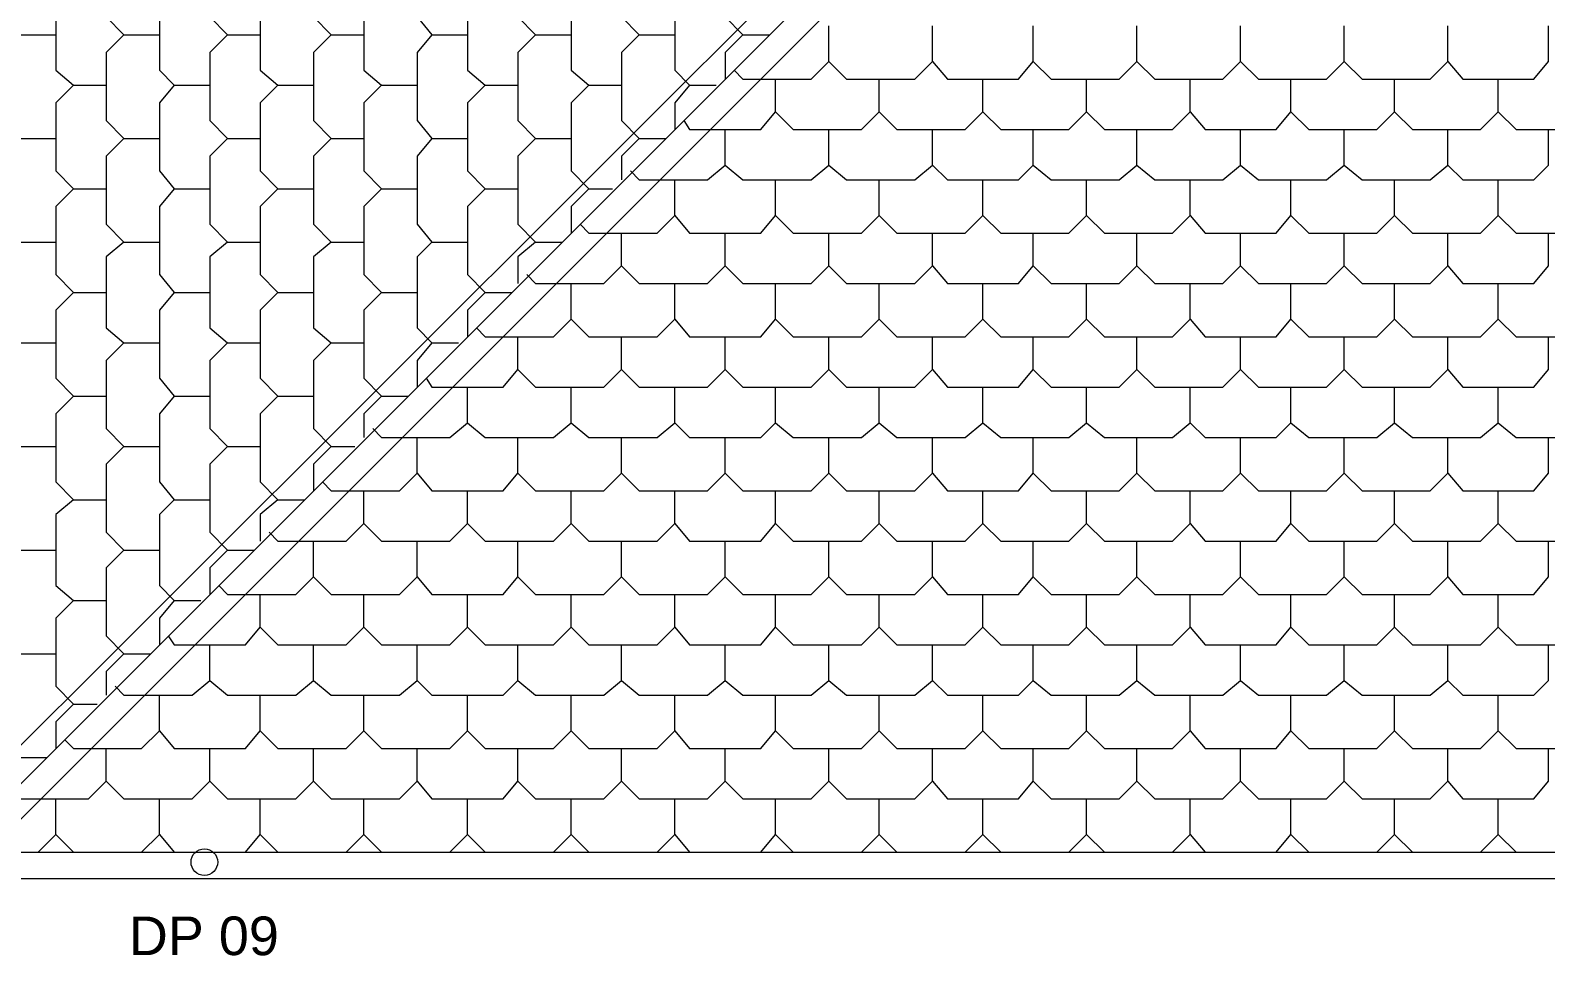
# Model space of a CAD drawing. Header units: millimetres. Extents: x -59 to 47, y 152 to 919.
# Drawn here: x -49.36 to -42.8, y 598.28 to 602.28 of the extents above; entities that cross this region are included whole.
import ezdxf

# ---------------------------------------------------------------- set-up
doc = ezdxf.new("R2010")
doc.units = ezdxf.units.MM
for name, color, linetype in [('PDF_014408$BL-ROOF', 7, 'Continuous'), ('PDF_014408$PL-SERVICES-STORMWATER', 7, 'Continuous'), ('PDF_Text', 7, 'Continuous')]:
    doc.layers.add(name, color=color, linetype=linetype)
doc.styles.add('PDF ArialMT', font='arial.ttf')

msp = doc.modelspace()

# ---------------------------------------------------------------- linework, layer by layer
at = {"layer": 'PDF_014408$BL-ROOF', "lineweight": 9}
for points in [[(-5.2911, 598.6091), (-49.8098, 598.6091), (-49.8098, 617.7655), (16.7503, 617.7655), (16.7503, 598.6091), (7.7619, 598.6091)], [(-49.6944, 617.4962), (-40.3855, 608.1873), (-49.6944, 598.8912)], [(-32.5383, 608.0847), (-40.1803, 608.0847), (-49.5405, 598.7245)], [(-49.3995, 602.7122), (-49.4764, 602.6353), (-49.4764, 602.3404), (-49.3995, 602.2634), (-49.2456, 602.2634)], [(-48.9507, 602.7122), (-49.0276, 602.6353), (-49.0276, 602.3404), (-48.9507, 602.2634), (-48.7968, 602.2634)], [(-48.5019, 602.7122), (-48.5789, 602.6353), (-48.5789, 602.3404), (-48.5019, 602.2634), (-48.3609, 602.2634)], [(-48.0531, 602.7122), (-48.1301, 602.6353), (-48.1301, 602.3404), (-48.0531, 602.2634), (-47.9121, 602.2634)], [(-47.6172, 602.7122), (-47.6813, 602.6353), (-47.6813, 602.3404), (-47.6172, 602.2634), (-47.4633, 602.2634)], [(-47.1684, 602.7122), (-47.2453, 602.6353), (-47.2453, 602.3404), (-47.1684, 602.2634), (-47.0145, 602.2634)], [(-46.7196, 602.7122), (-46.7966, 602.6353), (-46.7966, 602.3404), (-46.7196, 602.2634), (-46.5658, 602.2634)], [(-46.2709, 602.7122), (-46.3478, 602.6353), (-46.3478, 602.3404), (-46.2709, 602.2634), (-46.1555, 602.2634)], [(-49.1687, 602.4814), (-49.2456, 602.4173), (-49.2456, 602.1096), (-49.1687, 602.0454), (-49.0276, 602.0454)], [(-48.7327, 602.4814), (-48.7968, 602.4173), (-48.7968, 602.1096), (-48.7327, 602.0454), (-48.5789, 602.0454)], [(-48.2839, 602.4814), (-48.3609, 602.4173), (-48.3609, 602.1096), (-48.2839, 602.0454), (-48.1301, 602.0454)], [(-47.8352, 602.4814), (-47.9121, 602.4173), (-47.9121, 602.1096), (-47.8352, 602.0454), (-47.6813, 602.0454)], [(-47.3864, 602.4814), (-47.4633, 602.4173), (-47.4633, 602.1096), (-47.3864, 602.0454), (-47.2453, 602.0454)], [(-46.9376, 602.4814), (-47.0145, 602.4173), (-47.0145, 602.1096), (-46.9376, 602.0454), (-46.7966, 602.0454)], [(-46.5017, 602.4814), (-46.5658, 602.4173), (-46.5658, 602.1096), (-46.5017, 602.0454), (-46.3863, 602.0454)], [(-49.3995, 602.2634), (-49.4764, 602.1865), (-49.4764, 601.8916), (-49.3995, 601.8146), (-49.2456, 601.8146)], [(-48.9507, 602.2634), (-49.0276, 602.1865), (-49.0276, 601.8916), (-48.9507, 601.8146), (-48.7968, 601.8146)], [(-48.5019, 602.2634), (-48.5789, 602.1865), (-48.5789, 601.8916), (-48.5019, 601.8146), (-48.3609, 601.8146)], [(-48.0531, 602.2634), (-48.1301, 602.1865), (-48.1301, 601.8916), (-48.0531, 601.8146), (-47.9121, 601.8146)], [(-47.6172, 602.2634), (-47.6813, 602.1865), (-47.6813, 601.8916), (-47.6172, 601.8146), (-47.4633, 601.8146)], [(-47.1684, 602.2634), (-47.2453, 602.1865), (-47.2453, 601.8916), (-47.1684, 601.8146), (-47.0145, 601.8146)], [(-46.7196, 602.2634), (-46.7966, 602.1865), (-46.7966, 601.8916), (-46.7196, 601.8146), (-46.6042, 601.8146)], [(-46.2709, 602.2634), (-46.3478, 602.1865), (-46.3478, 602.0711)], [(-46.3093, 602.1096), (-46.2709, 602.0711), (-45.9759, 602.0711), (-45.899, 602.148), (-45.899, 602.3019)], [(-45.899, 602.148), (-45.8221, 602.0711), (-45.5272, 602.0711), (-45.4502, 602.148), (-45.4502, 602.3019)], [(-45.4502, 602.148), (-45.3861, 602.0711), (-45.0784, 602.0711), (-45.0143, 602.148), (-45.0143, 602.3019)], [(-45.0143, 602.148), (-44.9373, 602.0711), (-44.6424, 602.0711), (-44.5655, 602.148), (-44.5655, 602.3019)], [(-44.5655, 602.148), (-44.4886, 602.0711), (-44.1937, 602.0711), (-44.1167, 602.148), (-44.1167, 602.3019)], [(-44.1167, 602.148), (-44.0398, 602.0711), (-43.7449, 602.0711), (-43.6679, 602.148), (-43.6679, 602.3019)], [(-43.6679, 602.148), (-43.591, 602.0711), (-43.2961, 602.0711), (-43.2192, 602.148), (-43.2192, 602.3019)], [(-43.2192, 602.148), (-43.1551, 602.0711), (-42.8473, 602.0711), (-42.7832, 602.148), (-42.7832, 602.3019)], [(-46.5273, 601.8916), (-46.5017, 601.8531), (-46.1939, 601.8531), (-46.1298, 601.93), (-46.1298, 602.0711)], [(-46.1298, 601.93), (-46.0529, 601.8531), (-45.758, 601.8531), (-45.681, 601.93), (-45.681, 602.0711)], [(-45.681, 601.93), (-45.6041, 601.8531), (-45.3092, 601.8531), (-45.2323, 601.93), (-45.2323, 602.0711)], [(-45.2323, 601.93), (-45.1553, 601.8531), (-44.8604, 601.8531), (-44.7835, 601.93), (-44.7835, 602.0711)], [(-44.7835, 601.93), (-44.7065, 601.8531), (-44.4116, 601.8531), (-44.3347, 601.93), (-44.3347, 602.0711)], [(-44.3347, 601.93), (-44.2706, 601.8531), (-43.9629, 601.8531), (-43.8987, 601.93), (-43.8987, 602.0711)], [(-43.8987, 601.93), (-43.8218, 601.8531), (-43.5269, 601.8531), (-43.45, 601.93), (-43.45, 602.0711)], [(-43.45, 601.93), (-43.373, 601.8531), (-43.0781, 601.8531), (-43.0012, 601.93), (-43.0012, 602.0711)], [(-43.0012, 601.93), (-42.9243, 601.8531), (-42.6293, 601.8531), (-42.5524, 601.93), (-42.5524, 602.0711)], [(-49.1687, 602.0454), (-49.2456, 601.9685), (-49.2456, 601.6736), (-49.1687, 601.5967), (-49.0276, 601.5967)], [(-48.7327, 602.0454), (-48.7968, 601.9685), (-48.7968, 601.6736), (-48.7327, 601.5967), (-48.5789, 601.5967)], [(-48.2839, 602.0454), (-48.3609, 601.9685), (-48.3609, 601.6736), (-48.2839, 601.5967), (-48.1301, 601.5967)], [(-47.8352, 602.0454), (-47.9121, 601.9685), (-47.9121, 601.6736), (-47.8352, 601.5967), (-47.6813, 601.5967)], [(-47.3864, 602.0454), (-47.4633, 601.9685), (-47.4633, 601.6736), (-47.3864, 601.5967), (-47.2453, 601.5967)], [(-46.9376, 602.0454), (-47.0145, 601.9685), (-47.0145, 601.6736), (-46.9376, 601.5967), (-46.835, 601.5967)], [(-46.5017, 602.0454), (-46.5658, 601.9685), (-46.5658, 601.8531)], [(-49.3995, 601.8146), (-49.4764, 601.7377), (-49.4764, 601.4428), (-49.3995, 601.3659), (-49.2456, 601.3659)], [(-48.9507, 601.8146), (-49.0276, 601.7377), (-49.0276, 601.4428), (-48.9507, 601.3659), (-48.7968, 601.3659)], [(-48.5019, 601.8146), (-48.5789, 601.7377), (-48.5789, 601.4428), (-48.5019, 601.3659), (-48.3609, 601.3659)], [(-48.0531, 601.8146), (-48.1301, 601.7377), (-48.1301, 601.4428), (-48.0531, 601.3659), (-47.9121, 601.3659)], [(-47.6172, 601.8146), (-47.6813, 601.7377), (-47.6813, 601.4428), (-47.6172, 601.3659), (-47.4633, 601.3659)], [(-47.1684, 601.8146), (-47.2453, 601.7377), (-47.2453, 601.4428), (-47.1684, 601.3659), (-47.053, 601.3659)], [(-46.7196, 601.8146), (-46.7966, 601.7377), (-46.7966, 601.6351)], [(-46.7581, 601.6736), (-46.7196, 601.6351), (-46.4247, 601.6351), (-46.3478, 601.6992), (-46.3478, 601.8531)], [(-46.3478, 601.6992), (-46.2709, 601.6351), (-45.9759, 601.6351), (-45.899, 601.6992), (-45.899, 601.8531)], [(-45.899, 601.6992), (-45.8221, 601.6351), (-45.5272, 601.6351), (-45.4502, 601.6992), (-45.4502, 601.8531)], [(-45.4502, 601.6992), (-45.3861, 601.6351), (-45.0784, 601.6351), (-45.0143, 601.6992), (-45.0143, 601.8531)], [(-45.0143, 601.6992), (-44.9373, 601.6351), (-44.6424, 601.6351), (-44.5655, 601.6992), (-44.5655, 601.8531)], [(-44.5655, 601.6992), (-44.4886, 601.6351), (-44.1937, 601.6351), (-44.1167, 601.6992), (-44.1167, 601.8531)], [(-44.1167, 601.6992), (-44.0398, 601.6351), (-43.7449, 601.6351), (-43.6679, 601.6992), (-43.6679, 601.8531)], [(-43.6679, 601.6992), (-43.591, 601.6351), (-43.2961, 601.6351), (-43.2192, 601.6992), (-43.2192, 601.8531)], [(-43.2192, 601.6992), (-43.1551, 601.6351), (-42.8473, 601.6351), (-42.7832, 601.6992), (-42.7832, 601.8531)], [(-46.9761, 601.4428), (-46.9376, 601.4043), (-46.6427, 601.4043), (-46.5658, 601.4813), (-46.5658, 601.6351)], [(-46.5658, 601.4813), (-46.5017, 601.4043), (-46.1939, 601.4043), (-46.1298, 601.4813), (-46.1298, 601.6351)], [(-46.1298, 601.4813), (-46.0529, 601.4043), (-45.758, 601.4043), (-45.681, 601.4813), (-45.681, 601.6351)], [(-45.681, 601.4813), (-45.6041, 601.4043), (-45.3092, 601.4043), (-45.2323, 601.4813), (-45.2323, 601.6351)], [(-45.2323, 601.4813), (-45.1553, 601.4043), (-44.8604, 601.4043), (-44.7835, 601.4813), (-44.7835, 601.6351)], [(-44.7835, 601.4813), (-44.7065, 601.4043), (-44.4116, 601.4043), (-44.3347, 601.4813), (-44.3347, 601.6351)], [(-44.3347, 601.4813), (-44.2706, 601.4043), (-43.9629, 601.4043), (-43.8987, 601.4813), (-43.8987, 601.6351)], [(-43.8987, 601.4813), (-43.8218, 601.4043), (-43.5269, 601.4043), (-43.45, 601.4813), (-43.45, 601.6351)], [(-43.45, 601.4813), (-43.373, 601.4043), (-43.0781, 601.4043), (-43.0012, 601.4813), (-43.0012, 601.6351)], [(-43.0012, 601.4813), (-42.9243, 601.4043), (-42.6293, 601.4043), (-42.5524, 601.4813), (-42.5524, 601.6351)], [(-49.1687, 601.5967), (-49.2456, 601.5197), (-49.2456, 601.2248), (-49.1687, 601.1479), (-49.0276, 601.1479)], [(-48.7327, 601.5967), (-48.7968, 601.5197), (-48.7968, 601.2248), (-48.7327, 601.1479), (-48.5789, 601.1479)], [(-48.2839, 601.5967), (-48.3609, 601.5197), (-48.3609, 601.2248), (-48.2839, 601.1479), (-48.1301, 601.1479)], [(-47.8352, 601.5967), (-47.9121, 601.5197), (-47.9121, 601.2248), (-47.8352, 601.1479), (-47.6813, 601.1479)], [(-47.3864, 601.5967), (-47.4633, 601.5197), (-47.4633, 601.2248), (-47.3864, 601.1479), (-47.271, 601.1479)], [(-46.9376, 601.5967), (-47.0145, 601.5197), (-47.0145, 601.4043)], [(-47.2069, 601.2248), (-47.1684, 601.1864), (-46.8735, 601.1864), (-46.7966, 601.2633), (-46.7966, 601.4043)], [(-46.7966, 601.2633), (-46.7196, 601.1864), (-46.4247, 601.1864), (-46.3478, 601.2633), (-46.3478, 601.4043)], [(-46.3478, 601.2633), (-46.2709, 601.1864), (-45.9759, 601.1864), (-45.899, 601.2633), (-45.899, 601.4043)], [(-45.899, 601.2633), (-45.8221, 601.1864), (-45.5272, 601.1864), (-45.4502, 601.2633), (-45.4502, 601.4043)], [(-45.4502, 601.2633), (-45.3861, 601.1864), (-45.0784, 601.1864), (-45.0143, 601.2633), (-45.0143, 601.4043)], [(-45.0143, 601.2633), (-44.9373, 601.1864), (-44.6424, 601.1864), (-44.5655, 601.2633), (-44.5655, 601.4043)], [(-44.5655, 601.2633), (-44.4886, 601.1864), (-44.1937, 601.1864), (-44.1167, 601.2633), (-44.1167, 601.4043)], [(-44.1167, 601.2633), (-44.0398, 601.1864), (-43.7449, 601.1864), (-43.6679, 601.2633), (-43.6679, 601.4043)], [(-43.6679, 601.2633), (-43.591, 601.1864), (-43.2961, 601.1864), (-43.2192, 601.2633), (-43.2192, 601.4043)], [(-43.2192, 601.2633), (-43.1551, 601.1864), (-42.8473, 601.1864), (-42.7832, 601.2633), (-42.7832, 601.4043)], [(-49.3995, 601.3659), (-49.4764, 601.3018), (-49.4764, 600.994), (-49.3995, 600.9299), (-49.2456, 600.9299)], [(-48.9507, 601.3659), (-49.0276, 601.3018), (-49.0276, 600.994), (-48.9507, 600.9299), (-48.7968, 600.9299)], [(-48.5019, 601.3659), (-48.5789, 601.3018), (-48.5789, 600.994), (-48.5019, 600.9299), (-48.3609, 600.9299)], [(-48.0531, 601.3659), (-48.1301, 601.3018), (-48.1301, 600.994), (-48.0531, 600.9299), (-47.9121, 600.9299)], [(-47.6172, 601.3659), (-47.6813, 601.3018), (-47.6813, 600.994), (-47.6172, 600.9299), (-47.5018, 600.9299)], [(-47.1684, 601.3659), (-47.2453, 601.3018), (-47.2453, 601.1864)], [(-49.1687, 601.1479), (-49.2456, 601.071), (-49.2456, 600.776), (-49.1687, 600.6991), (-49.0276, 600.6991)], [(-48.7327, 601.1479), (-48.7968, 601.071), (-48.7968, 600.776), (-48.7327, 600.6991), (-48.5789, 600.6991)], [(-48.2839, 601.1479), (-48.3609, 601.071), (-48.3609, 600.776), (-48.2839, 600.6991), (-48.1301, 600.6991)], [(-47.8352, 601.1479), (-47.9121, 601.071), (-47.9121, 600.776), (-47.8352, 600.6991), (-47.7198, 600.6991)], [(-47.3864, 601.1479), (-47.4633, 601.071), (-47.4633, 600.9556)], [(-47.4249, 600.994), (-47.3864, 600.9556), (-47.0915, 600.9556), (-47.0145, 601.0325), (-47.0145, 601.1864)], [(-47.0145, 601.0325), (-46.9376, 600.9556), (-46.6427, 600.9556), (-46.5658, 601.0325), (-46.5658, 601.1864)], [(-46.5658, 601.0325), (-46.5017, 600.9556), (-46.1939, 600.9556), (-46.1298, 601.0325), (-46.1298, 601.1864)], [(-46.1298, 601.0325), (-46.0529, 600.9556), (-45.758, 600.9556), (-45.681, 601.0325), (-45.681, 601.1864)], [(-45.681, 601.0325), (-45.6041, 600.9556), (-45.3092, 600.9556), (-45.2323, 601.0325), (-45.2323, 601.1864)], [(-45.2323, 601.0325), (-45.1553, 600.9556), (-44.8604, 600.9556), (-44.7835, 601.0325), (-44.7835, 601.1864)], [(-44.7835, 601.0325), (-44.7065, 600.9556), (-44.4116, 600.9556), (-44.3347, 601.0325), (-44.3347, 601.1864)], [(-44.3347, 601.0325), (-44.2706, 600.9556), (-43.9629, 600.9556), (-43.8987, 601.0325), (-43.8987, 601.1864)], [(-43.8987, 601.0325), (-43.8218, 600.9556), (-43.5269, 600.9556), (-43.45, 601.0325), (-43.45, 601.1864)], [(-43.45, 601.0325), (-43.373, 600.9556), (-43.0781, 600.9556), (-43.0012, 601.0325), (-43.0012, 601.1864)], [(-43.0012, 601.0325), (-42.9243, 600.9556), (-42.6293, 600.9556), (-42.5524, 601.0325), (-42.5524, 601.1864)], [(-47.6428, 600.776), (-47.6172, 600.7376), (-47.3095, 600.7376), (-47.2453, 600.8145), (-47.2453, 600.9556)], [(-47.2453, 600.8145), (-47.1684, 600.7376), (-46.8735, 600.7376), (-46.7966, 600.8145), (-46.7966, 600.9556)], [(-46.7966, 600.8145), (-46.7196, 600.7376), (-46.4247, 600.7376), (-46.3478, 600.8145), (-46.3478, 600.9556)], [(-46.3478, 600.8145), (-46.2709, 600.7376), (-45.9759, 600.7376), (-45.899, 600.8145), (-45.899, 600.9556)], [(-45.899, 600.8145), (-45.8221, 600.7376), (-45.5272, 600.7376), (-45.4502, 600.8145), (-45.4502, 600.9556)], [(-45.4502, 600.8145), (-45.3861, 600.7376), (-45.0784, 600.7376), (-45.0143, 600.8145), (-45.0143, 600.9556)], [(-45.0143, 600.8145), (-44.9373, 600.7376), (-44.6424, 600.7376), (-44.5655, 600.8145), (-44.5655, 600.9556)], [(-44.5655, 600.8145), (-44.4886, 600.7376), (-44.1937, 600.7376), (-44.1167, 600.8145), (-44.1167, 600.9556)], [(-44.1167, 600.8145), (-44.0398, 600.7376), (-43.7449, 600.7376), (-43.6679, 600.8145), (-43.6679, 600.9556)], [(-43.6679, 600.8145), (-43.591, 600.7376), (-43.2961, 600.7376), (-43.2192, 600.8145), (-43.2192, 600.9556)], [(-43.2192, 600.8145), (-43.1551, 600.7376), (-42.8473, 600.7376), (-42.7832, 600.8145), (-42.7832, 600.9556)], [(-49.3995, 600.9299), (-49.4764, 600.853), (-49.4764, 600.5581), (-49.3995, 600.4811), (-49.2456, 600.4811)], [(-48.9507, 600.9299), (-49.0276, 600.853), (-49.0276, 600.5581), (-48.9507, 600.4811), (-48.7968, 600.4811)], [(-48.5019, 600.9299), (-48.5789, 600.853), (-48.5789, 600.5581), (-48.5019, 600.4811), (-48.3609, 600.4811)], [(-48.0531, 600.9299), (-48.1301, 600.853), (-48.1301, 600.5581), (-48.0531, 600.4811), (-47.9506, 600.4811)], [(-47.6172, 600.9299), (-47.6813, 600.853), (-47.6813, 600.7376)], [(-49.1687, 600.6991), (-49.2456, 600.6222), (-49.2456, 600.3273), (-49.1687, 600.2503), (-49.0276, 600.2503)], [(-48.7327, 600.6991), (-48.7968, 600.6222), (-48.7968, 600.3273), (-48.7327, 600.2503), (-48.5789, 600.2503)], [(-48.2839, 600.6991), (-48.3609, 600.6222), (-48.3609, 600.3273), (-48.2839, 600.2503), (-48.1685, 600.2503)], [(-47.8352, 600.6991), (-47.9121, 600.6222), (-47.9121, 600.5196)], [(-47.8736, 600.5581), (-47.8352, 600.5196), (-47.5403, 600.5196), (-47.4633, 600.5837), (-47.4633, 600.7376)], [(-47.4633, 600.5837), (-47.3864, 600.5196), (-47.0915, 600.5196), (-47.0145, 600.5837), (-47.0145, 600.7376)], [(-47.0145, 600.5837), (-46.9376, 600.5196), (-46.6427, 600.5196), (-46.5658, 600.5837), (-46.5658, 600.7376)], [(-46.5658, 600.5837), (-46.5017, 600.5196), (-46.1939, 600.5196), (-46.1298, 600.5837), (-46.1298, 600.7376)], [(-46.1298, 600.5837), (-46.0529, 600.5196), (-45.758, 600.5196), (-45.681, 600.5837), (-45.681, 600.7376)], [(-45.681, 600.5837), (-45.6041, 600.5196), (-45.3092, 600.5196), (-45.2323, 600.5837), (-45.2323, 600.7376)], [(-45.2323, 600.5837), (-45.1553, 600.5196), (-44.8604, 600.5196), (-44.7835, 600.5837), (-44.7835, 600.7376)], [(-44.7835, 600.5837), (-44.7065, 600.5196), (-44.4116, 600.5196), (-44.3347, 600.5837), (-44.3347, 600.7376)], [(-44.3347, 600.5837), (-44.2706, 600.5196), (-43.9629, 600.5196), (-43.8987, 600.5837), (-43.8987, 600.7376)], [(-43.8987, 600.5837), (-43.8218, 600.5196), (-43.5269, 600.5196), (-43.45, 600.5837), (-43.45, 600.7376)], [(-43.45, 600.5837), (-43.373, 600.5196), (-43.0781, 600.5196), (-43.0012, 600.5837), (-43.0012, 600.7376)], [(-43.0012, 600.5837), (-42.9243, 600.5196), (-42.6293, 600.5196), (-42.5524, 600.5837), (-42.5524, 600.7376)], [(-48.0916, 600.3273), (-48.0531, 600.2888), (-47.7582, 600.2888), (-47.6813, 600.3657), (-47.6813, 600.5196)], [(-47.6813, 600.3657), (-47.6172, 600.2888), (-47.3095, 600.2888), (-47.2453, 600.3657), (-47.2453, 600.5196)], [(-47.2453, 600.3657), (-47.1684, 600.2888), (-46.8735, 600.2888), (-46.7966, 600.3657), (-46.7966, 600.5196)], [(-46.7966, 600.3657), (-46.7196, 600.2888), (-46.4247, 600.2888), (-46.3478, 600.3657), (-46.3478, 600.5196)], [(-46.3478, 600.3657), (-46.2709, 600.2888), (-45.9759, 600.2888), (-45.899, 600.3657), (-45.899, 600.5196)], [(-45.899, 600.3657), (-45.8221, 600.2888), (-45.5272, 600.2888), (-45.4502, 600.3657), (-45.4502, 600.5196)], [(-45.4502, 600.3657), (-45.3861, 600.2888), (-45.0784, 600.2888), (-45.0143, 600.3657), (-45.0143, 600.5196)], [(-45.0143, 600.3657), (-44.9373, 600.2888), (-44.6424, 600.2888), (-44.5655, 600.3657), (-44.5655, 600.5196)], [(-44.5655, 600.3657), (-44.4886, 600.2888), (-44.1937, 600.2888), (-44.1167, 600.3657), (-44.1167, 600.5196)], [(-44.1167, 600.3657), (-44.0398, 600.2888), (-43.7449, 600.2888), (-43.6679, 600.3657), (-43.6679, 600.5196)], [(-43.6679, 600.3657), (-43.591, 600.2888), (-43.2961, 600.2888), (-43.2192, 600.3657), (-43.2192, 600.5196)], [(-43.2192, 600.3657), (-43.1551, 600.2888), (-42.8473, 600.2888), (-42.7832, 600.3657), (-42.7832, 600.5196)], [(-49.3995, 600.4811), (-49.4764, 600.4042), (-49.4764, 600.1093), (-49.3995, 600.0324), (-49.2456, 600.0324)], [(-48.9507, 600.4811), (-49.0276, 600.4042), (-49.0276, 600.1093), (-48.9507, 600.0324), (-48.7968, 600.0324)], [(-48.5019, 600.4811), (-48.5789, 600.4042), (-48.5789, 600.1093), (-48.5019, 600.0324), (-48.3865, 600.0324)], [(-48.0531, 600.4811), (-48.1301, 600.4042), (-48.1301, 600.2888)], [(-48.3224, 600.1093), (-48.2839, 600.0708), (-47.989, 600.0708), (-47.9121, 600.1478), (-47.9121, 600.2888)], [(-47.9121, 600.1478), (-47.8352, 600.0708), (-47.5403, 600.0708), (-47.4633, 600.1478), (-47.4633, 600.2888)], [(-47.4633, 600.1478), (-47.3864, 600.0708), (-47.0915, 600.0708), (-47.0145, 600.1478), (-47.0145, 600.2888)], [(-47.0145, 600.1478), (-46.9376, 600.0708), (-46.6427, 600.0708), (-46.5658, 600.1478), (-46.5658, 600.2888)], [(-46.5658, 600.1478), (-46.5017, 600.0708), (-46.1939, 600.0708), (-46.1298, 600.1478), (-46.1298, 600.2888)], [(-46.1298, 600.1478), (-46.0529, 600.0708), (-45.758, 600.0708), (-45.681, 600.1478), (-45.681, 600.2888)], [(-45.681, 600.1478), (-45.6041, 600.0708), (-45.3092, 600.0708), (-45.2323, 600.1478), (-45.2323, 600.2888)], [(-45.2323, 600.1478), (-45.1553, 600.0708), (-44.8604, 600.0708), (-44.7835, 600.1478), (-44.7835, 600.2888)], [(-44.7835, 600.1478), (-44.7065, 600.0708), (-44.4116, 600.0708), (-44.3347, 600.1478), (-44.3347, 600.2888)], [(-44.3347, 600.1478), (-44.2706, 600.0708), (-43.9629, 600.0708), (-43.8987, 600.1478), (-43.8987, 600.2888)], [(-43.8987, 600.1478), (-43.8218, 600.0708), (-43.5269, 600.0708), (-43.45, 600.1478), (-43.45, 600.2888)], [(-43.45, 600.1478), (-43.373, 600.0708), (-43.0781, 600.0708), (-43.0012, 600.1478), (-43.0012, 600.2888)], [(-43.0012, 600.1478), (-42.9243, 600.0708), (-42.6293, 600.0708), (-42.5524, 600.1478), (-42.5524, 600.2888)], [(-49.1687, 600.2503), (-49.2456, 600.1862), (-49.2456, 599.8785), (-49.1687, 599.8144), (-49.0276, 599.8144)], [(-48.7327, 600.2503), (-48.7968, 600.1862), (-48.7968, 599.8785), (-48.7327, 599.8144), (-48.6173, 599.8144)], [(-48.2839, 600.2503), (-48.3609, 600.1862), (-48.3609, 600.0708)], [(-49.3995, 600.0324), (-49.4764, 599.9554), (-49.4764, 599.6605), (-49.3995, 599.5836), (-49.2456, 599.5836)], [(-48.9507, 600.0324), (-49.0276, 599.9554), (-49.0276, 599.6605), (-48.9507, 599.5836), (-48.8353, 599.5836)], [(-48.5019, 600.0324), (-48.5789, 599.9554), (-48.5789, 599.84)], [(-48.5404, 599.8785), (-48.5019, 599.84), (-48.207, 599.84), (-48.1301, 599.917), (-48.1301, 600.0708)], [(-48.1301, 599.917), (-48.0531, 599.84), (-47.7582, 599.84), (-47.6813, 599.917), (-47.6813, 600.0708)], [(-47.6813, 599.917), (-47.6172, 599.84), (-47.3095, 599.84), (-47.2453, 599.917), (-47.2453, 600.0708)], [(-47.2453, 599.917), (-47.1684, 599.84), (-46.8735, 599.84), (-46.7966, 599.917), (-46.7966, 600.0708)], [(-46.7966, 599.917), (-46.7196, 599.84), (-46.4247, 599.84), (-46.3478, 599.917), (-46.3478, 600.0708)], [(-46.3478, 599.917), (-46.2709, 599.84), (-45.9759, 599.84), (-45.899, 599.917), (-45.899, 600.0708)], [(-45.899, 599.917), (-45.8221, 599.84), (-45.5272, 599.84), (-45.4502, 599.917), (-45.4502, 600.0708)], [(-45.4502, 599.917), (-45.3861, 599.84), (-45.0784, 599.84), (-45.0143, 599.917), (-45.0143, 600.0708)], [(-45.0143, 599.917), (-44.9373, 599.84), (-44.6424, 599.84), (-44.5655, 599.917), (-44.5655, 600.0708)], [(-44.5655, 599.917), (-44.4886, 599.84), (-44.1937, 599.84), (-44.1167, 599.917), (-44.1167, 600.0708)], [(-44.1167, 599.917), (-44.0398, 599.84), (-43.7449, 599.84), (-43.6679, 599.917), (-43.6679, 600.0708)], [(-43.6679, 599.917), (-43.591, 599.84), (-43.2961, 599.84), (-43.2192, 599.917), (-43.2192, 600.0708)], [(-43.2192, 599.917), (-43.1551, 599.84), (-42.8473, 599.84), (-42.7832, 599.917), (-42.7832, 600.0708)], [(-48.7584, 599.6605), (-48.7327, 599.6221), (-48.425, 599.6221), (-48.3609, 599.699), (-48.3609, 599.84)], [(-48.3609, 599.699), (-48.2839, 599.6221), (-47.989, 599.6221), (-47.9121, 599.699), (-47.9121, 599.84)], [(-47.9121, 599.699), (-47.8352, 599.6221), (-47.5403, 599.6221), (-47.4633, 599.699), (-47.4633, 599.84)], [(-47.4633, 599.699), (-47.3864, 599.6221), (-47.0915, 599.6221), (-47.0145, 599.699), (-47.0145, 599.84)], [(-47.0145, 599.699), (-46.9376, 599.6221), (-46.6427, 599.6221), (-46.5658, 599.699), (-46.5658, 599.84)], [(-46.5658, 599.699), (-46.5017, 599.6221), (-46.1939, 599.6221), (-46.1298, 599.699), (-46.1298, 599.84)], [(-46.1298, 599.699), (-46.0529, 599.6221), (-45.758, 599.6221), (-45.681, 599.699), (-45.681, 599.84)], [(-45.681, 599.699), (-45.6041, 599.6221), (-45.3092, 599.6221), (-45.2323, 599.699), (-45.2323, 599.84)], [(-45.2323, 599.699), (-45.1553, 599.6221), (-44.8604, 599.6221), (-44.7835, 599.699), (-44.7835, 599.84)], [(-44.7835, 599.699), (-44.7065, 599.6221), (-44.4116, 599.6221), (-44.3347, 599.699), (-44.3347, 599.84)], [(-44.3347, 599.699), (-44.2706, 599.6221), (-43.9629, 599.6221), (-43.8987, 599.699), (-43.8987, 599.84)], [(-43.8987, 599.699), (-43.8218, 599.6221), (-43.5269, 599.6221), (-43.45, 599.699), (-43.45, 599.84)], [(-43.45, 599.699), (-43.373, 599.6221), (-43.0781, 599.6221), (-43.0012, 599.699), (-43.0012, 599.84)], [(-43.0012, 599.699), (-42.9243, 599.6221), (-42.6293, 599.6221), (-42.5524, 599.699), (-42.5524, 599.84)], [(-49.1687, 599.8144), (-49.2456, 599.7375), (-49.2456, 599.4425), (-49.1687, 599.3656), (-49.0661, 599.3656)], [(-48.7327, 599.8144), (-48.7968, 599.7375), (-48.7968, 599.6221)], [(-49.3995, 599.5836), (-49.4764, 599.5067), (-49.4764, 599.2117), (-49.3995, 599.1348), (-49.2841, 599.1348)], [(-48.9507, 599.5836), (-49.0276, 599.5067), (-49.0276, 599.4041)], [(-48.9892, 599.4425), (-48.9507, 599.4041), (-48.6558, 599.4041), (-48.5789, 599.4682), (-48.5789, 599.6221)], [(-48.5789, 599.4682), (-48.5019, 599.4041), (-48.207, 599.4041), (-48.1301, 599.4682), (-48.1301, 599.6221)], [(-48.1301, 599.4682), (-48.0531, 599.4041), (-47.7582, 599.4041), (-47.6813, 599.4682), (-47.6813, 599.6221)], [(-47.6813, 599.4682), (-47.6172, 599.4041), (-47.3095, 599.4041), (-47.2453, 599.4682), (-47.2453, 599.6221)], [(-47.2453, 599.4682), (-47.1684, 599.4041), (-46.8735, 599.4041), (-46.7966, 599.4682), (-46.7966, 599.6221)], [(-46.7966, 599.4682), (-46.7196, 599.4041), (-46.4247, 599.4041), (-46.3478, 599.4682), (-46.3478, 599.6221)], [(-46.3478, 599.4682), (-46.2709, 599.4041), (-45.9759, 599.4041), (-45.899, 599.4682), (-45.899, 599.6221)], [(-45.899, 599.4682), (-45.8221, 599.4041), (-45.5272, 599.4041), (-45.4502, 599.4682), (-45.4502, 599.6221)], [(-45.4502, 599.4682), (-45.3861, 599.4041), (-45.0784, 599.4041), (-45.0143, 599.4682), (-45.0143, 599.6221)], [(-45.0143, 599.4682), (-44.9373, 599.4041), (-44.6424, 599.4041), (-44.5655, 599.4682), (-44.5655, 599.6221)], [(-44.5655, 599.4682), (-44.4886, 599.4041), (-44.1937, 599.4041), (-44.1167, 599.4682), (-44.1167, 599.6221)], [(-44.1167, 599.4682), (-44.0398, 599.4041), (-43.7449, 599.4041), (-43.6679, 599.4682), (-43.6679, 599.6221)], [(-43.6679, 599.4682), (-43.591, 599.4041), (-43.2961, 599.4041), (-43.2192, 599.4682), (-43.2192, 599.6221)], [(-43.2192, 599.4682), (-43.1551, 599.4041), (-42.8473, 599.4041), (-42.7832, 599.4682), (-42.7832, 599.6221)], [(-49.2071, 599.2117), (-49.1687, 599.1733), (-48.8738, 599.1733), (-48.7968, 599.2502), (-48.7968, 599.4041)], [(-48.7968, 599.2502), (-48.7327, 599.1733), (-48.425, 599.1733), (-48.3609, 599.2502), (-48.3609, 599.4041)], [(-48.3609, 599.2502), (-48.2839, 599.1733), (-47.989, 599.1733), (-47.9121, 599.2502), (-47.9121, 599.4041)], [(-47.9121, 599.2502), (-47.8352, 599.1733), (-47.5403, 599.1733), (-47.4633, 599.2502), (-47.4633, 599.4041)], [(-47.4633, 599.2502), (-47.3864, 599.1733), (-47.0915, 599.1733), (-47.0145, 599.2502), (-47.0145, 599.4041)], [(-47.0145, 599.2502), (-46.9376, 599.1733), (-46.6427, 599.1733), (-46.5658, 599.2502), (-46.5658, 599.4041)], [(-46.5658, 599.2502), (-46.5017, 599.1733), (-46.1939, 599.1733), (-46.1298, 599.2502), (-46.1298, 599.4041)], [(-46.1298, 599.2502), (-46.0529, 599.1733), (-45.758, 599.1733), (-45.681, 599.2502), (-45.681, 599.4041)], [(-45.681, 599.2502), (-45.6041, 599.1733), (-45.3092, 599.1733), (-45.2323, 599.2502), (-45.2323, 599.4041)], [(-45.2323, 599.2502), (-45.1553, 599.1733), (-44.8604, 599.1733), (-44.7835, 599.2502), (-44.7835, 599.4041)], [(-44.7835, 599.2502), (-44.7065, 599.1733), (-44.4116, 599.1733), (-44.3347, 599.2502), (-44.3347, 599.4041)], [(-44.3347, 599.2502), (-44.2706, 599.1733), (-43.9629, 599.1733), (-43.8987, 599.2502), (-43.8987, 599.4041)], [(-43.8987, 599.2502), (-43.8218, 599.1733), (-43.5269, 599.1733), (-43.45, 599.2502), (-43.45, 599.4041)], [(-43.45, 599.2502), (-43.373, 599.1733), (-43.0781, 599.1733), (-43.0012, 599.2502), (-43.0012, 599.4041)], [(-43.0012, 599.2502), (-42.9243, 599.1733), (-42.6293, 599.1733), (-42.5524, 599.2502), (-42.5524, 599.4041)], [(-49.1687, 599.3656), (-49.2456, 599.2887), (-49.2456, 599.1733)], [(-49.4379, 598.9938), (-49.3995, 598.9553), (-49.1046, 598.9553), (-49.0276, 599.0322), (-49.0276, 599.1733)], [(-49.0276, 599.0322), (-48.9507, 598.9553), (-48.6558, 598.9553), (-48.5789, 599.0322), (-48.5789, 599.1733)], [(-48.5789, 599.0322), (-48.5019, 598.9553), (-48.207, 598.9553), (-48.1301, 599.0322), (-48.1301, 599.1733)], [(-48.1301, 599.0322), (-48.0531, 598.9553), (-47.7582, 598.9553), (-47.6813, 599.0322), (-47.6813, 599.1733)], [(-47.6813, 599.0322), (-47.6172, 598.9553), (-47.3095, 598.9553), (-47.2453, 599.0322), (-47.2453, 599.1733)], [(-47.2453, 599.0322), (-47.1684, 598.9553), (-46.8735, 598.9553), (-46.7966, 599.0322), (-46.7966, 599.1733)], [(-46.7966, 599.0322), (-46.7196, 598.9553), (-46.4247, 598.9553), (-46.3478, 599.0322), (-46.3478, 599.1733)], [(-46.3478, 599.0322), (-46.2709, 598.9553), (-45.9759, 598.9553), (-45.899, 599.0322), (-45.899, 599.1733)], [(-45.899, 599.0322), (-45.8221, 598.9553), (-45.5272, 598.9553), (-45.4502, 599.0322), (-45.4502, 599.1733)], [(-45.4502, 599.0322), (-45.3861, 598.9553), (-45.0784, 598.9553), (-45.0143, 599.0322), (-45.0143, 599.1733)], [(-45.0143, 599.0322), (-44.9373, 598.9553), (-44.6424, 598.9553), (-44.5655, 599.0322), (-44.5655, 599.1733)], [(-44.5655, 599.0322), (-44.4886, 598.9553), (-44.1937, 598.9553), (-44.1167, 599.0322), (-44.1167, 599.1733)], [(-44.1167, 599.0322), (-44.0398, 598.9553), (-43.7449, 598.9553), (-43.6679, 599.0322), (-43.6679, 599.1733)], [(-43.6679, 599.0322), (-43.591, 598.9553), (-43.2961, 598.9553), (-43.2192, 599.0322), (-43.2192, 599.1733)], [(-43.2192, 599.0322), (-43.1551, 598.9553), (-42.8473, 598.9553), (-42.7832, 599.0322), (-42.7832, 599.1733)], [(-49.3225, 598.7245), (-49.2456, 598.8014), (-49.2456, 598.9553)], [(-48.8738, 598.7245), (-48.7968, 598.8014), (-48.7968, 598.9553)], [(-48.425, 598.7245), (-48.3609, 598.8014), (-48.3609, 598.9553)], [(-47.989, 598.7245), (-47.9121, 598.8014), (-47.9121, 598.9553)], [(-47.5403, 598.7245), (-47.4633, 598.8014), (-47.4633, 598.9553)], [(-47.0915, 598.7245), (-47.0145, 598.8014), (-47.0145, 598.9553)], [(-46.6427, 598.7245), (-46.5658, 598.8014), (-46.5658, 598.9553)], [(-46.1939, 598.7245), (-46.1298, 598.8014), (-46.1298, 598.9553)], [(-45.758, 598.7245), (-45.681, 598.8014), (-45.681, 598.9553)], [(-45.3092, 598.7245), (-45.2323, 598.8014), (-45.2323, 598.9553)], [(-44.8604, 598.7245), (-44.7835, 598.8014), (-44.7835, 598.9553)], [(-44.4116, 598.7245), (-44.3347, 598.8014), (-44.3347, 598.9553)], [(-43.9629, 598.7245), (-43.8987, 598.8014), (-43.8987, 598.9553)], [(-43.5269, 598.7245), (-43.45, 598.8014), (-43.45, 598.9553)], [(-43.0781, 598.7245), (-43.0012, 598.8014), (-43.0012, 598.9553)], [(-49.2456, 598.8014), (-49.1687, 598.7245)], [(-48.7968, 598.8014), (-48.7327, 598.7245)], [(-48.3609, 598.8014), (-48.2839, 598.7245)], [(-47.9121, 598.8014), (-47.8352, 598.7245)], [(-47.4633, 598.8014), (-47.3864, 598.7245)], [(-47.0145, 598.8014), (-46.9376, 598.7245)], [(-46.5658, 598.8014), (-46.5017, 598.7245)], [(-46.1298, 598.8014), (-46.0529, 598.7245)], [(-45.681, 598.8014), (-45.6041, 598.7245)], [(-45.2323, 598.8014), (-45.1553, 598.7245)], [(-44.7835, 598.8014), (-44.7065, 598.7245)], [(-44.3347, 598.8014), (-44.2706, 598.7245)], [(-43.8987, 598.8014), (-43.8218, 598.7245)], [(-43.45, 598.8014), (-43.373, 598.7245)], [(-43.0012, 598.8014), (-42.9243, 598.7245)], [(-49.0276, 598.7245), (-49.0276, 598.7245)], [(-48.5789, 598.7245), (-48.5789, 598.7245)], [(-48.1301, 598.7245), (-48.1301, 598.7245)], [(-47.6813, 598.7245), (-47.6813, 598.7245)], [(-47.2453, 598.7245), (-47.2453, 598.7245)], [(-46.7966, 598.7245), (-46.7966, 598.7245)], [(-46.3478, 598.7245), (-46.3478, 598.7245)], [(-45.899, 598.7245), (-45.899, 598.7245)], [(-45.4502, 598.7245), (-45.4502, 598.7245)], [(-45.0143, 598.7245), (-45.0143, 598.7245)], [(-44.5655, 598.7245), (-44.5655, 598.7245)], [(-44.1167, 598.7245), (-44.1167, 598.7245)], [(-43.6679, 598.7245), (-43.6679, 598.7245)], [(-43.2192, 598.7245), (-43.2192, 598.7245)]]:
    msp.add_lwpolyline(points, dxfattribs=at)
for points in [[(-49.6944, 598.7245), (-40.2316, 608.1873), (-49.6944, 617.6501)], [(-5.2911, 598.7245), (-5.2911, 607.2), (-9.4968, 607.2), (-9.4968, 607.1743), (-32.5383, 607.1743), (-32.5383, 608.1873), (-40.2316, 608.1873), (-49.6944, 598.7245)]]:
    msp.add_lwpolyline(points, close=True, dxfattribs=at)
at = {"layer": 'PDF_014408$PL-SERVICES-STORMWATER', "lineweight": 0}
msp.add_circle((-48.6023, 598.6812), 0.0577, dxfattribs=at)

# ---------------------------------------------------------------- texts
at = {"layer": 'PDF_Text', "insert": (-48.9293, 598.3608), "char_height": 0.16732, "attachment_point": 4, "style": 'PDF ArialMT'}
msp.add_mtext('DP 09', dxfattribs=at)

doc.saveas('drawing.dxf')
